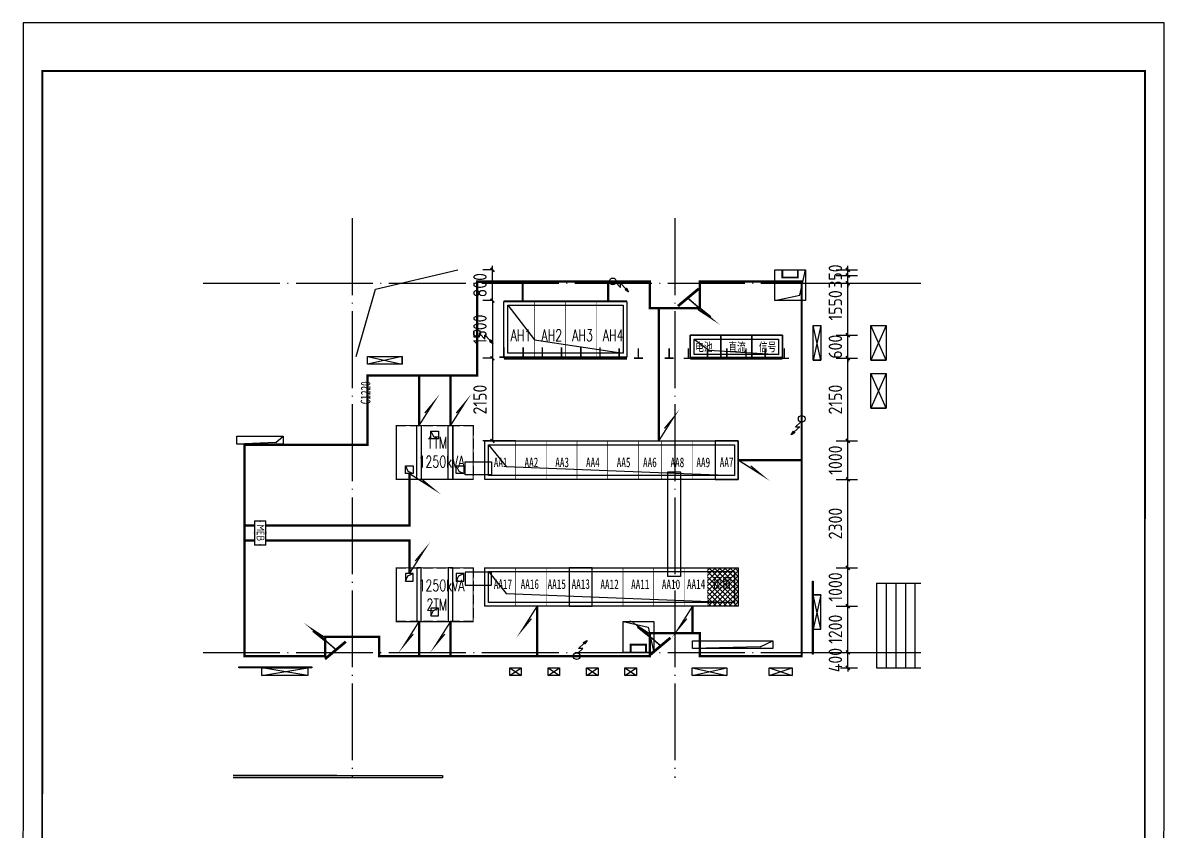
# Model space of a CAD drawing. Extents: x 115799 to 952918, y -190076 to 200966.
# Drawn here: x 354679 to 384387, y -33714 to -12690 of the extents above; entities that cross this region are included whole.
import ezdxf
from ezdxf.enums import TextEntityAlignment as Align

# ---------------------------------------------------------------- set-up
doc = ezdxf.new("R2010")
doc.units = 0
doc.header["$LTSCALE"] = 1000
doc.header["$MEASUREMENT"] = 0
for name, pattern in [('CENTER', [2, 1.25, -0.25, 0.25, -0.25]), ('DASH', [0.35, 0.25, -0.1]), ('DASHED2', [9.525, 6.35, -3.175]), ('DIVIDE', [1.25, 0.5, -0.25, 0, -0.25, 0, -0.25]), ('DOTE', [2.42, 2, -0.2, 0.02, -0.2])]:
    doc.linetypes.add(name, pattern=pattern)
for name, color, linetype in [('$0$A-TECH_结构', 21, 'Continuous'), ('00-图签', 7, 'Continuous'), ('A-E_栏杆', 232, 'Continuous'), ('A-E_楼梯', 171, 'Continuous'), ('A-SUR_看线', 231, 'Continuous'), ('A_AXIS-轴线', 1, 'DOTE'), ('CZX', 60, 'Continuous'), ('EQUIP-动力', 80, 'Continuous'), ('GRD', 12, 'Continuous'), ('KANXIAN', 50, 'Continuous'), ('LGTDIM', 7, 'Continuous'), ('LVTRY', 6, 'Continuous'), ('WINDOW', 2, 'Continuous'), ('变配电室位置', 220, 'Continuous'), ('接地', 4, 'Continuous'), ('看线', 241, 'Continuous'), ('设备', 21, 'Continuous')]:
    doc.layers.add(name, color=color, linetype=linetype)
doc.layers.add('biaozhu', color=7, linetype='Continuous', lineweight=13)
doc.styles.add('_TEL_ATTDEF', font='GBENOR', dxfattribs={"width": 0.8, "height": 3, "bigfont": 'GBCBIG'})
doc.styles.add('_TEL_DIM', font='SIMPLEX.shx', dxfattribs={"width": 0.8, "height": 3.5, "bigfont": 'jd.shx'})
doc.styles.add('MtXpl__GB2312', font='')
doc.styles.get("Standard").update_dxf_attribs({"font": 'gbenor.shx', "bigfont": 'gbcbig.shx'})
doc.styles.add('长仿宋', font='complex.shx', dxfattribs={"width": 0.7, "bigfont": 'jd.shx'})
doc.styles.get('MtXpl__GB2312').set_extended_font_data('@FangSong_GB2312')
doc.dimstyles.get("Standard").update_dxf_attribs({"dimscale": 100, "dimtxt": 3.5, "dimasz": 1, "dimexe": 2.5, "dimexo": 3, "dimgap": 1.5, "dimtad": 1, "dimdec": 0, "dimzin": 0, "dimdsep": 46, "dimtxsty": 'Standard', "dimblk": 'ARCHTICK', "dimcen": 0.09, "dimadec": 0, "dimazin": 0, "dimtfac": 1, "dimtdec": 0, "dimtix": 1, "dimtmove": 2, "dimatfit": 3, "dimfxl": 0, "dimtolj": 1, "dimtzin": 0, "dimarcsym": 0})

# ---------------------------------------------------------------- blocks, each defined once
blk = doc.blocks.new('_ArchTick')
at = {"color": 0, "linetype": 'ByBlock', "const_width": 0.4}
blk.add_lwpolyline([(-0.5, -0.5), (0.5, 0.5)], dxfattribs=at)
blk = doc.blocks.new('*D88')
at = {"layer": 'Defpoints', "color": 0, "transparency": 16777216}
for p in [(343451, 137703), (343943, 137703), (343451, 137303)]:
    blk.add_point(p, dxfattribs=at)
at = {"layer": '看线', "color": 0, "lineweight": -2, "transparency": 16777216}
for p, q in [((343751, 137703), (344193, 137703)), ((343943, 137703), (343943, 137803)), ((343943, 137303), (343943, 137703)), ((343751, 137303), (344193, 137303)), ((343943, 137303), (343943, 137203))]:
    blk.add_line(p, q, dxfattribs=at)
at = {"layer": '看线', "color": 0, "lineweight": -2, "transparency": 16777216, "xscale": 100, "yscale": 100, "zscale": 100}
for p, rotation in [((343943, 137703), 270), ((343943, 137303), 90)]:
    blk.add_blockref('_ArchTick', p, dxfattribs=dict(at, rotation=rotation))
at = {"layer": '看线', "color": 0, "transparency": 16777216, "insert": (343618, 137503), "char_height": 350, "attachment_point": 5, "rotation": 90}
blk.add_mtext('\\A1;400', dxfattribs=at)
blk = doc.blocks.new('*D89')
at = {"layer": 'Defpoints', "color": 0, "transparency": 16777216}
for p in [(343335, 138904), (343943, 138904), (343335, 137704)]:
    blk.add_point(p, dxfattribs=at)
at = {"layer": '看线', "color": 0, "lineweight": -2, "transparency": 16777216}
for p, q in [((343635, 138904), (344193, 138904)), ((343943, 137704), (343943, 138904)), ((343635, 137704), (344193, 137704))]:
    blk.add_line(p, q, dxfattribs=at)
at = {"layer": '看线', "color": 0, "lineweight": -2, "transparency": 16777216, "xscale": 100, "yscale": 100, "zscale": 100}
for p, rotation in [((343943, 138904), 90), ((343943, 137704), 270)]:
    blk.add_blockref('_ArchTick', p, dxfattribs=dict(at, rotation=rotation))
at = {"layer": '看线', "color": 0, "transparency": 16777216, "insert": (343618, 138304), "char_height": 350, "attachment_point": 5, "rotation": 90}
blk.add_mtext('\\A1;1200', dxfattribs=at)
blk = doc.blocks.new('*D90')
at = {"layer": 'Defpoints', "color": 0, "transparency": 16777216}
for p in [(343335, 139904), (343943, 139904), (343335, 138904)]:
    blk.add_point(p, dxfattribs=at)
at = {"layer": '看线', "color": 0, "lineweight": -2, "transparency": 16777216}
for p, q in [((343635, 139904), (344193, 139904)), ((343943, 138904), (343943, 139904)), ((343635, 138904), (344193, 138904))]:
    blk.add_line(p, q, dxfattribs=at)
at = {"layer": '看线', "color": 0, "lineweight": -2, "transparency": 16777216, "xscale": 100, "yscale": 100, "zscale": 100}
for p, rotation in [((343943, 139904), 90), ((343943, 138904), 270)]:
    blk.add_blockref('_ArchTick', p, dxfattribs=dict(at, rotation=rotation))
at = {"layer": '看线', "color": 0, "transparency": 16777216, "insert": (343618, 139404), "char_height": 350, "attachment_point": 5, "rotation": 90}
blk.add_mtext('\\A1;1000', dxfattribs=at)
blk = doc.blocks.new('*D91')
at = {"layer": 'Defpoints', "color": 0, "transparency": 16777216}
for p in [(343335, 142204), (343943, 142204), (343335, 139904)]:
    blk.add_point(p, dxfattribs=at)
at = {"layer": '看线', "color": 0, "lineweight": -2, "transparency": 16777216}
for p, q in [((343635, 142204), (344193, 142204)), ((343943, 139904), (343943, 142204)), ((343635, 139904), (344193, 139904))]:
    blk.add_line(p, q, dxfattribs=at)
at = {"layer": '看线', "color": 0, "lineweight": -2, "transparency": 16777216, "xscale": 100, "yscale": 100, "zscale": 100}
for p, rotation in [((343943, 142204), 90), ((343943, 139904), 270)]:
    blk.add_blockref('_ArchTick', p, dxfattribs=dict(at, rotation=rotation))
at = {"layer": '看线', "color": 0, "transparency": 16777216, "insert": (343618, 141054), "char_height": 350, "attachment_point": 5, "rotation": 90}
blk.add_mtext('\\A1;2300', dxfattribs=at)
blk = doc.blocks.new('*D92')
at = {"layer": 'Defpoints', "color": 0, "transparency": 16777216}
for p in [(343335, 143204), (343943, 143204), (343335, 142204)]:
    blk.add_point(p, dxfattribs=at)
at = {"layer": '看线', "color": 0, "lineweight": -2, "transparency": 16777216}
for p, q in [((343635, 143204), (344193, 143204)), ((343943, 142204), (343943, 143204)), ((343635, 142204), (344193, 142204))]:
    blk.add_line(p, q, dxfattribs=at)
at = {"layer": '看线', "color": 0, "lineweight": -2, "transparency": 16777216, "xscale": 100, "yscale": 100, "zscale": 100}
for p, rotation in [((343943, 143204), 90), ((343943, 142204), 270)]:
    blk.add_blockref('_ArchTick', p, dxfattribs=dict(at, rotation=rotation))
at = {"layer": '看线', "color": 0, "transparency": 16777216, "insert": (343618, 142704), "char_height": 350, "attachment_point": 5, "rotation": 90}
blk.add_mtext('\\A1;1000', dxfattribs=at)
blk = doc.blocks.new('*D93')
at = {"layer": 'Defpoints', "color": 0, "transparency": 16777216}
for p in [(343335, 145354), (343943, 145354), (343335, 143204)]:
    blk.add_point(p, dxfattribs=at)
at = {"layer": '看线', "color": 0, "lineweight": -2, "transparency": 16777216}
for p, q in [((343635, 145354), (344193, 145354)), ((343943, 143204), (343943, 145354)), ((343635, 143204), (344193, 143204))]:
    blk.add_line(p, q, dxfattribs=at)
at = {"layer": '看线', "color": 0, "lineweight": -2, "transparency": 16777216, "xscale": 100, "yscale": 100, "zscale": 100}
for p, rotation in [((343943, 145354), 90), ((343943, 143204), 270)]:
    blk.add_blockref('_ArchTick', p, dxfattribs=dict(at, rotation=rotation))
at = {"layer": '看线', "color": 0, "transparency": 16777216, "insert": (343618, 144279), "char_height": 350, "attachment_point": 5, "rotation": 90}
blk.add_mtext('\\A1;2150', dxfattribs=at)
blk = doc.blocks.new('*D94')
at = {"layer": 'Defpoints', "color": 0, "transparency": 16777216}
for p in [(343335, 145954), (343943, 145954), (343335, 145354)]:
    blk.add_point(p, dxfattribs=at)
at = {"layer": '看线', "color": 0, "lineweight": -2, "transparency": 16777216}
for p, q in [((343635, 145954), (344193, 145954)), ((343943, 145954), (343943, 146054)), ((343943, 145354), (343943, 145954)), ((343635, 145354), (344193, 145354)), ((343943, 145354), (343943, 145254))]:
    blk.add_line(p, q, dxfattribs=at)
at = {"layer": '看线', "color": 0, "lineweight": -2, "transparency": 16777216, "xscale": 100, "yscale": 100, "zscale": 100}
for p, rotation in [((343943, 145954), 270), ((343943, 145354), 90)]:
    blk.add_blockref('_ArchTick', p, dxfattribs=dict(at, rotation=rotation))
at = {"layer": '看线', "color": 0, "transparency": 16777216, "insert": (343618, 145654), "char_height": 350, "attachment_point": 5, "rotation": 90}
blk.add_mtext('\\A1;600', dxfattribs=at)
blk = doc.blocks.new('*D95')
at = {"layer": 'Defpoints', "color": 0, "transparency": 16777216}
for p in [(343335, 147504), (343943, 147504), (343335, 145954)]:
    blk.add_point(p, dxfattribs=at)
at = {"layer": '看线', "color": 0, "lineweight": -2, "transparency": 16777216}
for p, q in [((343635, 147504), (344193, 147504)), ((343943, 145954), (343943, 147504)), ((343635, 145954), (344193, 145954))]:
    blk.add_line(p, q, dxfattribs=at)
at = {"layer": '看线', "color": 0, "lineweight": -2, "transparency": 16777216, "xscale": 100, "yscale": 100, "zscale": 100}
for p, rotation in [((343943, 147504), 90), ((343943, 145954), 270)]:
    blk.add_blockref('_ArchTick', p, dxfattribs=dict(at, rotation=rotation))
at = {"layer": '看线', "color": 0, "transparency": 16777216, "insert": (343618, 146729), "char_height": 350, "attachment_point": 5, "rotation": 90}
blk.add_mtext('\\A1;1550', dxfattribs=at)
blk = doc.blocks.new('*D96')
at = {"layer": 'Defpoints', "color": 0, "transparency": 16777216}
for p in [(343335, 147654), (343943, 147654), (343335, 147304)]:
    blk.add_point(p, dxfattribs=at)
at = {"layer": '看线', "color": 0, "lineweight": -2, "transparency": 16777216}
for p, q in [((343635, 147654), (344193, 147654)), ((343943, 147654), (343943, 147754)), ((343943, 147304), (343943, 147654)), ((343635, 147304), (344193, 147304)), ((343943, 147304), (343943, 147204))]:
    blk.add_line(p, q, dxfattribs=at)
at = {"layer": '看线', "color": 0, "lineweight": -2, "transparency": 16777216, "xscale": 100, "yscale": 100, "zscale": 100}
for p, rotation in [((343943, 147654), 270), ((343943, 147304), 90)]:
    blk.add_blockref('_ArchTick', p, dxfattribs=dict(at, rotation=rotation))
at = {"layer": '看线', "color": 0, "transparency": 16777216, "insert": (343618, 147479), "char_height": 350, "attachment_point": 5, "rotation": 90}
blk.add_mtext('\\A1;350', dxfattribs=at)
blk = doc.blocks.new('*D97')
at = {"layer": 'Defpoints', "color": 0, "transparency": 16777216}
for p in [(334692, 147654), (334991, 147654), (334991, 146854)]:
    blk.add_point(p, dxfattribs=at)
at = {"layer": '看线', "color": 0, "lineweight": -2, "transparency": 16777216}
for p, q in [((334691, 147654), (334442, 147654)), ((334692, 147654), (334692, 147754)), ((334692, 146854), (334692, 147654)), ((334691, 146854), (334442, 146854)), ((334692, 146854), (334692, 146754))]:
    blk.add_line(p, q, dxfattribs=at)
at = {"layer": '看线', "color": 0, "lineweight": -2, "transparency": 16777216, "xscale": 100, "yscale": 100, "zscale": 100}
for p, rotation in [((334692, 147654), 270), ((334692, 146854), 90)]:
    blk.add_blockref('_ArchTick', p, dxfattribs=dict(at, rotation=rotation))
at = {"layer": '看线', "color": 0, "transparency": 16777216, "insert": (334367, 147254), "char_height": 350, "attachment_point": 5, "rotation": 90}
blk.add_mtext('\\A1;800', dxfattribs=at)
blk = doc.blocks.new('*D98')
at = {"layer": 'Defpoints', "color": 0, "transparency": 16777216}
for p in [(334991, 146854), (334692, 145354), (334991, 145354)]:
    blk.add_point(p, dxfattribs=at)
at = {"layer": '看线', "color": 0, "lineweight": -2, "transparency": 16777216}
for p, q in [((334691, 146854), (334442, 146854)), ((334692, 146854), (334692, 145354)), ((334691, 145354), (334442, 145354))]:
    blk.add_line(p, q, dxfattribs=at)
at = {"layer": '看线', "color": 0, "lineweight": -2, "transparency": 16777216, "xscale": 100, "yscale": 100, "zscale": 100}
for p, rotation in [((334692, 146854), 90), ((334692, 145354), 270)]:
    blk.add_blockref('_ArchTick', p, dxfattribs=dict(at, rotation=rotation))
at = {"layer": '看线', "color": 0, "transparency": 16777216, "insert": (334367, 146104), "char_height": 350, "attachment_point": 5, "rotation": 90}
blk.add_mtext('\\A1;1500', dxfattribs=at)
blk = doc.blocks.new('*D99')
at = {"layer": 'Defpoints', "color": 0, "transparency": 16777216}
for p in [(334991, 145354), (334692, 143204), (335591, 143204)]:
    blk.add_point(p, dxfattribs=at)
at = {"layer": '看线', "color": 0, "lineweight": -2, "transparency": 16777216}
for p, q in [((334691, 145354), (334442, 145354)), ((334692, 145354), (334692, 143204)), ((335291, 143204), (334442, 143204))]:
    blk.add_line(p, q, dxfattribs=at)
at = {"layer": '看线', "color": 0, "lineweight": -2, "transparency": 16777216, "xscale": 100, "yscale": 100, "zscale": 100}
for p, rotation in [((334692, 145354), 90), ((334692, 143204), 270)]:
    blk.add_blockref('_ArchTick', p, dxfattribs=dict(at, rotation=rotation))
at = {"layer": '看线', "color": 0, "transparency": 16777216, "insert": (334367, 144279), "char_height": 350, "attachment_point": 5, "rotation": 90}
blk.add_mtext('\\A1;2150', dxfattribs=at)
blk = doc.blocks.new('A$C202D1A0E')
at = {"layer": 'LGTDIM', "color": 1, "linetype": 'Continuous'}
blk.add_line((9.23, 6.58), (5.73, 4.92), dxfattribs=at)
at = {"layer": 'LGTDIM', "color": 1, "linetype": 'Continuous', "const_width": 0.4}
blk.add_lwpolyline([(2.26, 3.21), (9.27, 6.88), (5.51, 5.5)], dxfattribs=at)
at = {"layer": 'WINDOW', "const_width": 0.7}
blk.add_lwpolyline([(0.28, 5.84), (4.53, 0.21)], dxfattribs=at)
blk = doc.blocks.new('A$C5D1A7CB7')
at = {"const_width": 40}
for points in [[(0, 256), (237, 256)], [(118, 256), (118, 0)]]:
    blk.add_lwpolyline(points, dxfattribs=at)
blk = doc.blocks.new('$equip$00003088')
for p, q in [((-0.618, 0.6), (-0.618, 0)), ((0.618, 0.6), (-0.618, 0.6)), ((0.618, 0), (0.618, 0.6)), ((-0.618, 0), (0.618, 0))]:
    blk.add_line(p, q)
at = {"const_width": 0.04}
blk.add_lwpolyline([(-0.618, 0.6), (0.618, 0.6), (0.618, 0), (-0.618, 0), (-0.618, 0.6), (0.618, 0.6)], dxfattribs=at)
for p in [(0, 0.6), (-0.618, 0.3), (0, 0), (0.618, 0.3)]:
    blk.add_point(p)
at = {"color": 7, "style": '_TEL_DIM'}
blk.add_attdef('$TEXT$', text='', height=0.4, dxfattribs=at).set_placement((-0.006, 0.324), align=Align.MIDDLE_CENTER)
at = {"color": 7, "style": '_TEL_DIM', "flags": 1}
for tag in ['A', 'REMARK']:
    blk.add_attdef(tag, text='', height=0.00002, dxfattribs=at).set_placement((0, 0), align=Align.MIDDLE_CENTER)
blk = doc.blocks.new('试验端子')
at = {"layer": 'GRD', "linetype": 'Continuous', "ltscale": 1000}
h = blk.add_hatch(dxfattribs=at)
h.set_pattern_fill('ANSI32', angle=210.1836, style=0)
h.set_pattern_definition([(255.183623, (268201.1554, 119654.09475), (0.3625313754, -0.095895786), []), (255.183623, (268201.0026, 119654.00587), (0.3625313754, -0.095895786), [])])
h.paths.add_polyline_path([(271933, 102404), (271969, 102369), (272031, 102461)])
at = {"layer": 'GRD', "color": 7, "linetype": 'Continuous', "ltscale": 1000}
for p, q in [((271789, 102129), (271918, 102251)), ((271802, 102251), (271951, 102386)), ((271933, 102404), (272031, 102461)), ((271969, 102369), (271933, 102404)), ((272031, 102461), (271969, 102369))]:
    blk.add_line(p, q, dxfattribs=at)
at = {"layer": 'GRD', "color": 7, "linetype": 'CENTER', "ltscale": 1000}
blk.add_line((271918, 102251), (271802, 102251), dxfattribs=at)
at = {"layer": 'GRD', "color": 7, "linetype": 'Continuous', "ltscale": 1000}
blk.add_circle((271758, 102048), 87, dxfattribs=at)
blk = doc.blocks.new('333')
at = {"layer": 'LVTRY'}
h = blk.add_hatch(dxfattribs=at)
h.set_pattern_fill('ANSI37', color=8, scale=30, angle=90, style=0)
h.set_pattern_definition([(135, (869073.26, -1003078.75), (-67.351921, -67.351921), []), (225, (869073.26, -1003078.75), (67.351921, -67.351921), [])])
h.paths.add_polyline_path([(341091, 138903.7), (341091, 139903.7), (340871.7, 139903.7), (340430.4, 139903.7), (340291, 139903.7), (340291, 138903.7)])
at = {"layer": '$0$A-TECH_结构', "color": 8}
for p, q in [((333661, 142203.8), (333661, 143603.8)), ((329053.5, 143165.3), (329241, 143323.5)), ((329053.5, 143165.3), (328041, 143123.5)), ((341661.4, 137850.1), (339896, 137802.7)), ((341661.4, 137850.1), (341990.8, 138002.7))]:
    blk.add_line(p, q, dxfattribs=at)
for points in [[(342841, 147653.7), (342841, 146853.7), (342041, 146853.7), (342041, 147653.7)], [(334991, 146833.7), (338191, 146833.7), (338191, 145383.7), (334991, 145383.7)], [(335091, 146733.7), (338091, 146733.7), (338091, 145483.7), (335091, 145483.7)], [(339841, 145953.7), (342241, 145953.7), (342241, 145353.7), (339841, 145353.7)], [(339941, 145853.7), (342141, 145853.7), (342141, 145453.7), (339941, 145453.7)], [(332721, 143603.8), (332841, 143603.8), (332841, 142203.8), (332721, 142203.8)], [(333541, 143603.8), (333661, 143603.8), (333661, 142203.8), (333541, 142203.8)], [(333090.4, 143453.8), (333291, 143453.8), (333291, 143253.8), (333090.4, 143253.8)], [(334491, 143203.8), (341091, 143203.8), (341091, 142203.8), (334491, 142203.8)], [(334591, 143103.8), (340991, 143103.8), (340991, 142303.8), (334591, 142303.8)], [(332430.7, 142553.8), (332631.3, 142553.8), (332631.3, 142353.8), (332430.7, 142353.8)], [(333750.7, 142553.8), (333951.3, 142553.8), (333951.3, 142353.8), (333750.7, 142353.8)], [(332430.7, 139553.8), (332631.3, 139553.8), (332631.3, 139753.8), (332430.7, 139753.8)], [(332721, 138503.8), (332841, 138503.8), (332841, 139903.8), (332721, 139903.8)], [(333541, 138503.8), (333661, 138503.8), (333661, 139903.8), (333541, 139903.8)], [(333750.7, 139553.8), (333951.3, 139553.8), (333951.3, 139753.8), (333750.7, 139753.8)], [(334491, 139903.8), (341091, 139903.8), (341091, 138903.8), (334491, 138903.8)], [(334591, 139803.8), (340991, 139803.8), (340991, 139003.8), (334591, 139003.8)], [(333090.4, 138653.8), (333291, 138653.8), (333291, 138853.8), (333090.4, 138853.8)], [(338891, 138503.8), (338891, 137703.8), (338091, 137703.8), (338091, 138503.8)]]:
    blk.add_lwpolyline(points, close=True, dxfattribs=at)
for points in [[(342041, 146853.7), (342696.9, 146998), (342841, 147653.7)], [(335091, 146733.7), (335791, 145836.4), (338091, 145483.7)], [(339941, 145853.7), (340321.6, 145562.3), (342141, 145453.7)], [(328041, 143123.5), (328041, 143323.5), (329241, 143323.5), (329241, 143123.5), (328041, 143123.5)], [(333090.4, 143453.8), (333153.7, 143314.9), (333291, 143253.8)], [(334591, 143103.8), (335049, 142536.6), (340991, 142303.8)], [(332430.7, 142553.8), (332494, 142414.9), (332631.3, 142353.8)], [(333750.7, 142553.8), (333814, 142414.9), (333951.3, 142353.8)], [(332430.7, 139553.8), (332494, 139692.6), (332631.3, 139753.8)], [(333750.7, 139553.8), (333814, 139692.6), (333951.3, 139753.8)], [(334591, 139803.8), (335049, 139236.6), (340991, 139003.8)], [(333090.4, 138653.8), (333153.7, 138792.6), (333291, 138853.8)], [(338091, 138503.8), (338746.9, 138359.5), (338891, 137703.8)], [(339896, 138002.7), (341990.8, 138002.7), (341990.8, 137802.7), (339896, 137802.7)]]:
    blk.add_lwpolyline(points, dxfattribs=at)
at = {"color": 8, "linetype": 'Continuous', "const_width": 15}
for points in [[(334491, 142203.7), (335291, 142203.7), (335291, 143203.7), (334491, 143203.7)], [(335291, 142203.7), (336091, 142203.7), (336091, 143203.7), (335291, 143203.7)], [(336091, 142203.7), (336891, 142203.7), (336891, 143203.7), (336091, 143203.7)], [(336891, 142203.7), (337691, 142203.7), (337691, 143203.7), (336891, 143203.7)], [(337691, 142203.7), (338491, 142203.7), (338491, 143203.7), (337691, 143203.7)], [(338491, 142203.7), (339091, 142203.7), (339091, 143203.7), (338491, 143203.7)], [(339091, 142203.7), (339891, 142203.7), (339891, 143203.7), (339091, 143203.7)], [(339891, 142203.7), (340491, 142203.7), (340491, 143203.7), (339891, 143203.7)], [(340491, 142203.7), (341091, 142203.7), (341091, 143203.7), (340491, 143203.7)], [(340491, 142203.7), (341091, 142203.7), (341091, 143203.7), (340491, 143203.7)], [(334491, 139903.7), (335291, 139903.7), (335291, 138903.7), (334491, 138903.7)], [(335291, 139903.7), (336091, 139903.7), (336091, 138903.7), (335291, 138903.7)], [(336091, 139903.7), (336691, 139903.7), (336691, 138903.7), (336091, 138903.7)], [(336691, 138903.7), (337291, 138903.7), (337291, 139903.7), (336691, 139903.7)], [(336691, 138903.7), (337291, 138903.7), (337291, 139903.7), (336691, 139903.7)], [(337291, 139903.7), (338091, 139903.7), (338091, 138903.7), (337291, 138903.7)], [(338091, 139903.7), (338891, 139903.7), (338891, 138903.7), (338091, 138903.7)], [(338891, 139903.7), (339691, 139903.7), (339691, 138903.7), (338891, 138903.7)], [(339691, 138903.7), (340291, 138903.7), (340291, 139903.7), (339691, 139903.7)], [(340291, 139903.7), (341091, 139903.7), (341091, 138903.7), (340291, 138903.7)]]:
    blk.add_lwpolyline(points, close=True, dxfattribs=at)
at = {"layer": 'A-E_栏杆'}
blk.add_lwpolyline([(327941, 134503.5), (333391, 134503.7), (333391, 134443.7), (327941, 134443.7)], dxfattribs=at)
at = {"layer": 'A-E_楼梯'}
for p, q in [((344690.2, 139504), (345841.2, 139504)), ((344690.2, 139504), (344690.2, 137304)), ((344940.2, 139504), (344940.2, 137304)), ((345190.2, 139504), (345190.2, 137304)), ((345440.2, 139504), (345440.2, 137304)), ((345690.2, 139504), (345690.2, 137304)), ((344690.2, 137304), (345841.2, 137304)), ((330641, 134503.5), (327941, 134503.5))]:
    blk.add_line(p, q, dxfattribs=at)
at = {"layer": 'A-SUR_看线', "color": 8}
for p, q in [((328691, 137103.5), (329891, 137303.5)), ((329891, 137103.5), (328691, 137303.5)), ((335141.1, 137303.6), (335441.1, 137103.6)), ((335141.1, 137103.6), (335441.1, 137303.6)), ((336141.1, 137303.6), (336441.1, 137103.6)), ((336141.1, 137103.6), (336441.1, 137303.6)), ((337141, 137303.6), (337441, 137103.6)), ((337141, 137103.6), (337441, 137303.6)), ((338141, 137303.6), (338441, 137103.6)), ((338141, 137103.6), (338441, 137303.6)), ((339891, 137103.9), (340791, 137303)), ((339891, 137303), (340791, 137103)), ((341891, 137103.8), (342491, 137303.1)), ((341891, 137302.9), (342491, 137103.1))]:
    blk.add_line(p, q, dxfattribs=at)
for points in [[(343241, 138303), (343241, 139203), (343041, 139202.9), (343041, 138303), (343241, 138303), (343041, 139202.9), (343241, 139203), (343041, 138303)], [(328691, 137103.5), (328691, 137303.5), (329891, 137303.5), (329891, 137103.5), (328691, 137103.5)], [(336141.1, 137303.7), (336441.1, 137303.7), (336441.1, 137103.7), (336141.1, 137103.7), (336141.1, 137303.7)], [(337141, 137303.7), (337441, 137303.7), (337441, 137103.7), (337141, 137103.7), (337141, 137303.7)], [(338141, 137303.7), (338441, 137303.7), (338441, 137103.7), (338141, 137103.7), (338141, 137303.7)], [(339891, 137303), (340791, 137303), (340791, 137103), (339891, 137103.9), (339891, 137303)], [(341891, 137302.9), (342491, 137303.1), (342491, 137103.1), (341891, 137103.8), (341891, 137302.9)]]:
    blk.add_lwpolyline(points, dxfattribs=at)
blk.add_lwpolyline([(335141.1, 137303.6), (335441.1, 137303.6), (335441.1, 137103.6), (335141.1, 137103.6)], close=True, dxfattribs=at)
at = {"layer": 'A_AXIS-轴线', "color": 8}
for p, q in [((331041, 148996), (331041, 134443.7)), ((339441, 148996), (339441, 134443.7)), ((327159.1, 147303.7), (345841.2, 147303.7)), ((327159.1, 137703.7), (345841.2, 137703.7))]:
    blk.add_line(p, q, dxfattribs=at)
at = {"layer": 'CZX', "color": 8, "const_width": 15}
for points in [[(334991, 146853.7), (335791, 146853.7), (335791, 145353.7), (334991, 145353.7)], [(334991, 146853.7), (335791, 146853.7), (335791, 145353.7), (334991, 145353.7)], [(335791, 146853.7), (336591, 146853.7), (336591, 145353.7), (335791, 145353.7)], [(335791, 146853.7), (336591, 146853.7), (336591, 145353.7), (335791, 145353.7)], [(336591, 146853.7), (337391, 146853.7), (337391, 145353.7), (336591, 145353.7)], [(336591, 146853.7), (337391, 146853.7), (337391, 145353.7), (336591, 145353.7)], [(337391, 146853.7), (338191, 146853.7), (338191, 145353.7), (337391, 145353.7)], [(337391, 146853.7), (338191, 146853.7), (338191, 145353.7), (337391, 145353.7)]]:
    blk.add_lwpolyline(points, close=True, dxfattribs=at)
at = {"layer": 'CZX', "color": 8, "const_width": 75}
for points in [[(334991, 145353.7), (338191, 145353.7)], [(339841, 145353.7), (342241, 145353.7)]]:
    blk.add_lwpolyline(points, dxfattribs=at)
at = {"layer": 'KANXIAN'}
for points in [[(343041, 139552.7), (343041, 137652.7), (343021, 137652.7), (343021, 139552.7)], [(329991, 137303.5), (328091, 137303.5), (328091, 137323.5), (329991, 137323.5)]]:
    blk.add_lwpolyline(points, close=True, dxfattribs=at)
at = {"layer": '变配电室位置', "color": 8, "lineweight": 30, "ltscale": 0.5}
for points in [[(340641, 145353.7), (340641, 145953.7), (339841, 145953.7), (339841, 145353.7)], [(340641, 145353.7), (340641, 145953.7), (339841, 145953.7), (339841, 145353.7)], [(341441, 145353.7), (341441, 145953.7), (340641, 145953.7), (340641, 145353.7)], [(341441, 145353.7), (341441, 145953.7), (340641, 145953.7), (340641, 145353.7)], [(342241, 145353.7), (342241, 145953.7), (341441, 145953.7), (341441, 145353.7)], [(342241, 145353.7), (342241, 145953.7), (341441, 145953.7), (341441, 145353.7)], [(340491, 142203.7), (341091, 142203.7), (341091, 143203.7), (340491, 143203.7)], [(340491, 142203.7), (341091, 142203.7), (341091, 143203.7), (340491, 143203.7)], [(336691, 138903.7), (337291, 138903.7), (337291, 139903.7), (336691, 139903.7)], [(336691, 138903.7), (337291, 138903.7), (337291, 139903.7), (336691, 139903.7)]]:
    blk.add_lwpolyline(points, close=True, dxfattribs=at)
at = {"layer": '看线', "color": 8, "linetype": 'DASH'}
for p, q in [((332191, 143603.8), (334191, 143603.8)), ((332191, 142203.8), (332191, 143603.8)), ((332191, 143603.8), (334191, 143603.8)), ((334191, 143603.8), (334191, 142203.8)), ((334191, 142203.8), (332191, 142203.8)), ((334191, 142203.8), (332191, 142203.8)), ((332191, 138503.8), (334191, 138503.8))]:
    blk.add_line(p, q, dxfattribs=at)
at = {"layer": '看线', "color": 8}
blk.add_line((339896, 137802.7), (339896, 138002.7), dxfattribs=at)
for points in [[(331141, 145403.8), (331650.9, 147147.2), (333791, 147653.7)], [(343241, 146203.7), (343241, 145303.7), (343041, 145303.7), (343041, 146203.7), (343241, 146203.7), (343041, 145303.7), (343241, 145303.7), (343041, 146203.7)], [(344941, 146203.7), (344941, 145303.7), (344541, 145303.7), (344541, 146203.7), (344941, 146203.7), (344541, 145303.7), (344941, 145303.7), (344541, 146203.7)], [(331441, 145403.1), (332341, 145403.1), (332341, 145203.1), (331441, 145203.1), (331441, 145403.1), (332341, 145203.1), (332341, 145403.1), (331441, 145203.1)], [(344941, 144953.7), (344941, 144053.7), (344541, 144053.7), (344541, 144953.7), (344941, 144953.7), (344541, 144053.7), (344941, 144053.7), (344541, 144953.7)]]:
    blk.add_lwpolyline(points, dxfattribs=at)
at = {"layer": '看线', "color": 8, "const_width": 50}
for points in [[(342641, 147653.7), (342641, 147453.7), (342241, 147453.7), (342241, 147653.7)], [(338691, 137703.8), (338691, 137903.8), (338291, 137903.8), (338291, 137703.8)]]:
    blk.add_lwpolyline(points, dxfattribs=at)
at = {"layer": '看线', "color": 8}
for points in [[(334665.6, 142658.2), (334665.6, 142321), (333985.3, 142321), (333985.3, 142658.2)], [(334665.6, 139449.3), (334665.6, 139786.5), (333985.3, 139786.5), (333985.3, 139449.3)]]:
    blk.add_lwpolyline(points, close=True, dxfattribs=at)
at = {"layer": '看线'}
blk.add_lwpolyline([(339253.8, 142396.4), (339591, 142396.4), (339591, 139680.4), (339253.8, 139680.4)], close=True, dxfattribs=at)
at = {"layer": '看线', "color": 8, "linetype": 'DASH'}
blk.add_lwpolyline([(334191, 138503.8), (332191, 138503.8), (332191, 139903.8), (334191, 139903.8)], close=True, dxfattribs=at)
at = {"layer": '设备', "color": 8, "ltscale": 1000, "const_width": 30}
for points in [[(334191, 142203.7), (332191, 142203.7), (332191, 143603.7), (334191, 143603.7)], [(334191, 139903.7), (332191, 139903.7), (332191, 138503.7), (334191, 138503.7)]]:
    blk.add_lwpolyline(points, close=True, dxfattribs=at)
at = {"color": 8, "width": 0.7}
for s, style, p in [('电池', '长仿宋', (339968.7, 145511.4)), ('直流', '长仿宋', (340830.9, 145511.4)), ('信号', '长仿宋', (341627.2, 145511.4)), ('AA1', 'MtXpl__GB2312', (334727.6, 142521.1)), ('AA2', 'MtXpl__GB2312', (335527.6, 142521.1)), ('AA3', 'MtXpl__GB2312', (336327.6, 142521.1)), ('AA4', 'MtXpl__GB2312', (337127.6, 142521.1)), ('AA5', 'MtXpl__GB2312', (337927.6, 142521.1)), ('AA6', 'MtXpl__GB2312', (338611.9, 142521.1)), ('AA8', 'MtXpl__GB2312', (339327.6, 142521.1)), ('AA9', 'MtXpl__GB2312', (340001.2, 142521.1)), ('AA7', 'MtXpl__GB2312', (340609.1, 142522.5)), ('AA17', 'MtXpl__GB2312', (334727.6, 139354)), ('AA16', 'MtXpl__GB2312', (335427.1, 139354)), ('AA15', 'MtXpl__GB2312', (336127.6, 139354)), ('AA13', 'MtXpl__GB2312', (336752.6, 139355.5)), ('AA12', 'MtXpl__GB2312', (337502.1, 139348.6)), ('AA11', 'MtXpl__GB2312', (338302.1, 139348.6)), ('AA10', 'MtXpl__GB2312', (339102.1, 139348.6)), ('AA14', 'MtXpl__GB2312', (339755.3, 139354))]:
    blk.add_text(s, height=250, dxfattribs=dict(at, style=style)).set_placement(p)
at = {"layer": '变配电室位置', "color": 8, "style": '长仿宋', "width": 0.7}
for s, p in [('AH1', (335165.1, 145799.6)), ('AH2', (335966.4, 145799.6)), ('AH3', (336766.4, 145799.6)), ('AH4', (337565.1, 145799.6)), ('1TM', (332975.2, 143010.7)), ('1250kVA', (332768.6, 142513.1)), ('预留', (340411.8, 139348.6)), ('1250kVA', (332768.6, 139294.4)), ('2TM', (332975.2, 138796.7))]:
    blk.add_text(s, height=300, dxfattribs=at).set_placement(p)
at = {"layer": '看线', "color": 8}
for base, p1, p2, picture, middle in [((334692.5, 147653.7), (334991, 146853.7), (334991, 147653.7), '*D97', (334367.5, 147253.7)), ((334692.5, 145353.7), (334991, 146853.7), (334991, 145353.7), '*D98', (334367.5, 146103.7)), ((334692.5, 143203.7), (334991, 145353.7), (335591, 143203.7), '*D99', (334367.5, 144278.7))]:
    dim = blk.add_linear_dim(base=base, p1=p1, p2=p2, angle=90, dimstyle='Standard', dxfattribs=at)
    dim.commit()
    dim.dimension.update_dxf_attribs({"geometry": picture, "text_midpoint": middle})
at = {"layer": '看线'}
for p1, p2, distance, picture, middle in [((343334.5, 147303.7), (343334.5, 147653.7), -608.2, '*D96', (343617.7, 147478.7)), ((343334.5, 145953.7), (343334.5, 147503.7), -608.2, '*D95', (343617.7, 146728.7)), ((343334.5, 145353.7), (343334.5, 145953.7), -608.2, '*D94', (343617.7, 145653.7)), ((343334.5, 143203.7), (343334.5, 145353.7), -608.2, '*D93', (343617.7, 144278.7)), ((343334.5, 142203.7), (343334.5, 143203.7), -608.2, '*D92', (343617.7, 142703.7)), ((343334.5, 139903.7), (343334.5, 142203.7), -608.2, '*D91', (343617.7, 141053.7)), ((343334.5, 138903.7), (343334.5, 139903.7), -608.2, '*D90', (343617.7, 139403.7)), ((343334.5, 137703.7), (343334.5, 138903.7), -608.2, '*D89', (343617.7, 138303.7)), ((343451.4, 137302.9), (343451.4, 137702.7), -491.4, '*D88', (343617.8, 137502.8))]:
    dim = blk.add_aligned_dim(p1=p1, p2=p2, distance=distance, dimstyle='Standard', dxfattribs=at)
    dim.commit()
    dim.dimension.update_dxf_attribs({"geometry": picture, "text_midpoint": middle})

msp = doc.modelspace()

# ---------------------------------------------------------------- linework, layer by layer
at = {"layer": '00-图签'}
msp.add_lwpolyline([(354679, -54739.5), (384379, -54739.5), (384387.3, -12689.5), (354687.3, -12689.5)], close=True, dxfattribs=at)
at = {"layer": '00-图签', "const_width": 50}
msp.add_lwpolyline([(355179, -54239.5), (383879, -54239.5), (383887.3, -13939.5), (355187.3, -13939.5)], close=True, dxfattribs=at)
at = {"layer": '接地', "color": 4, "linetype": 'DIVIDE', "const_width": 60}
msp.add_lwpolyline([(360451.5, -23663.9), (363651.5, -23663.9), (363651.5, -21863.9), (366501.5, -21863.9), (366501.5, -19413.9), (371001.5, -19413.9), (371001.5, -20113.9), (372301.5, -20113.9), (372301.5, -19413.9), (374951.5, -19413.9), (374951.5, -29164.7), (372301.5, -29164.8), (372301.5, -28563.9), (371001.5, -28563.9), (371001.5, -29163.9), (363951.5, -29164.2), (363951.5, -28663.9), (362551.5, -28663.9), (362551.5, -29164.2), (360451.5, -29164.2)], close=True, dxfattribs=at)
for points in [[(367689.6, -19933.9), (367689.6, -19463.9)], [(369913.4, -19933.9), (369913.4, -19463.9)], [(371230.7, -20113.9), (371230.7, -23563.9)], [(364991.5, -23163.9), (364991.5, -21863.9)], [(365811.5, -23163.9), (365811.5, -21863.9)], [(373301.5, -24063.9), (374951.5, -24063.9)], [(364741.5, -24413.9), (364741.5, -25763.2), (361005.8, -25763.2)], [(361005.8, -26153.9), (364741.5, -26153.9), (364741.5, -27013.9)], [(368065.6, -27863.9), (368065.7, -29164)], [(372111.5, -28563.9), (372111.5, -27863.9)], [(364991.5, -28263.9), (364991.6, -29164.1)], [(365811.5, -28263.9), (365811.6, -29164.1)]]:
    msp.add_lwpolyline(points, dxfattribs=at)
at = {"layer": '接地', "color": 4, "linetype": 'Continuous', "ltscale": 1000, "const_width": 36}
for points in [[(364991.5, -23163.9), (365372.6, -22562.3), (365141.4, -22839.4)], [(365811.5, -23163.9), (366192.6, -22562.3), (365961.4, -22839.4)], [(371230.7, -23563.9), (371611.8, -22962.3), (371380.6, -23239.4)], [(373301.5, -24063.9), (373903.1, -24445), (373626, -24213.8)], [(364741.5, -24413.9), (365343.1, -24795), (365066, -24563.8)], [(364741.5, -27013.9), (365122.6, -26412.3), (364891.4, -26689.4)], [(368065.6, -27863.9), (367684.5, -28465.5), (367915.7, -28188.4)], [(372111.5, -27863.9), (371730.4, -28465.5), (371961.6, -28188.4)], [(364991.5, -28263.9), (364610.4, -28865.5), (364841.6, -28588.4)], [(365811.5, -28263.9), (365430.4, -28865.5), (365661.6, -28588.4)]]:
    msp.add_lwpolyline(points, dxfattribs=at)
at = {"layer": '接地', "color": 4, "linetype": 'DASHED2', "ltscale": 0.05, "const_width": 60}
for points in [[(360705.8, -25763.2), (360451.5, -25763.2)], [(360705.8, -26153.9), (360451.5, -26153.9)]]:
    msp.add_lwpolyline(points, dxfattribs=at)

# ---------------------------------------------------------------- block references
msp.add_blockref('333', (32210.5, -166767.7))
at = {"ltscale": 1000, "xscale": -99.99999999892425, "yscale": 99.99999999976717, "zscale": 100}
for p, rotation in [((371836, -19482.5), 166.898641948029), ((371431.5, -29260.2), 346.898641948029), ((362981.5, -29360.2), 346.898641948029)]:
    msp.add_blockref('A$C202D1A0E', p, dxfattribs=dict(at, rotation=rotation))
at = {"xscale": -1, "rotation": 180}
for p in [(367083.2, -21128.3), (367583.2, -21128.3), (368083.2, -21128.3), (368583.2, -21128.3), (369083.2, -21128.3), (369583.2, -21128.3), (370083.2, -21153.5), (370583.2, -21153.5), (371383.2, -21153.5), (371883.2, -21158.3), (372383.2, -21158.3), (372883.2, -21158.3), (373383.2, -21158.3), (373883.2, -21158.3), (374383.2, -21158.3)]:
    msp.add_blockref('A$C5D1A7CB7', p, dxfattribs=at)
at = {"layer": 'biaozhu', "color": 0}
for p, rotation in [((267986.2, 252344.4), 270), ((264453.5, 250998.3), 270), ((646709.8, 79056.3), 180)]:
    msp.add_blockref('试验端子', p, dxfattribs=dict(at, rotation=rotation))
msp.add_blockref('试验端子', (97336.7, -131212.1), dxfattribs=at)
at = {"layer": 'EQUIP-动力'}
ref = msp.add_blockref('$equip$00003088', (360705.8, -25958.5), dxfattribs=dict(at, xscale=500, yscale=500, zscale=500, rotation=270))
ref.add_attrib('$TEXT$', 'MEB', dxfattribs={"layer": '0', "color": 7, "height": 200, "rotation": 270, "style": '_TEL_ATTDEF'}).set_placement((360867.8, -25955.8), align=Align.MIDDLE_CENTER)

# ---------------------------------------------------------------- texts
at = {"color": 3, "insert": (363475.1, -22609.4), "char_height": 250, "width": 6509.122, "attachment_point": 1, "rotation": 90, "style": '长仿宋'}
msp.add_mtext('{\\fSimSun|b0|i0|c134|p2;C1220}', dxfattribs=at)

doc.saveas('drawing.dxf')
